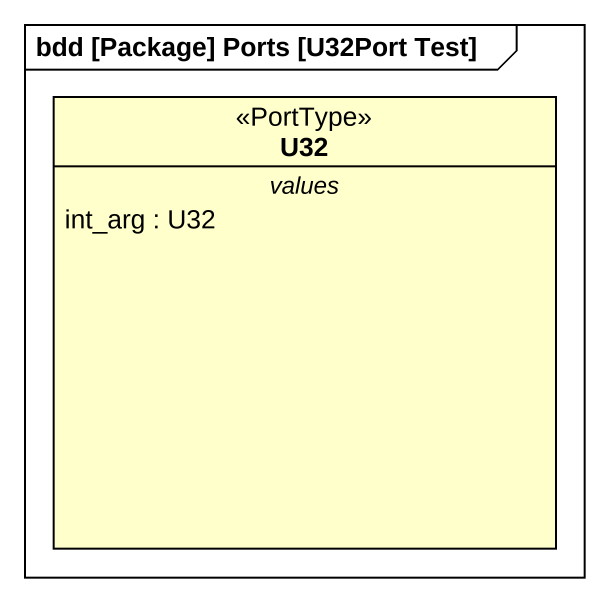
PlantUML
@startuml
mainframe bdd [Package] Ports [U32Port Test]
hide circle
hide empty members
class U32 <<PortType>> {
  -- values --
  int_arg : U32
}
@enduml
